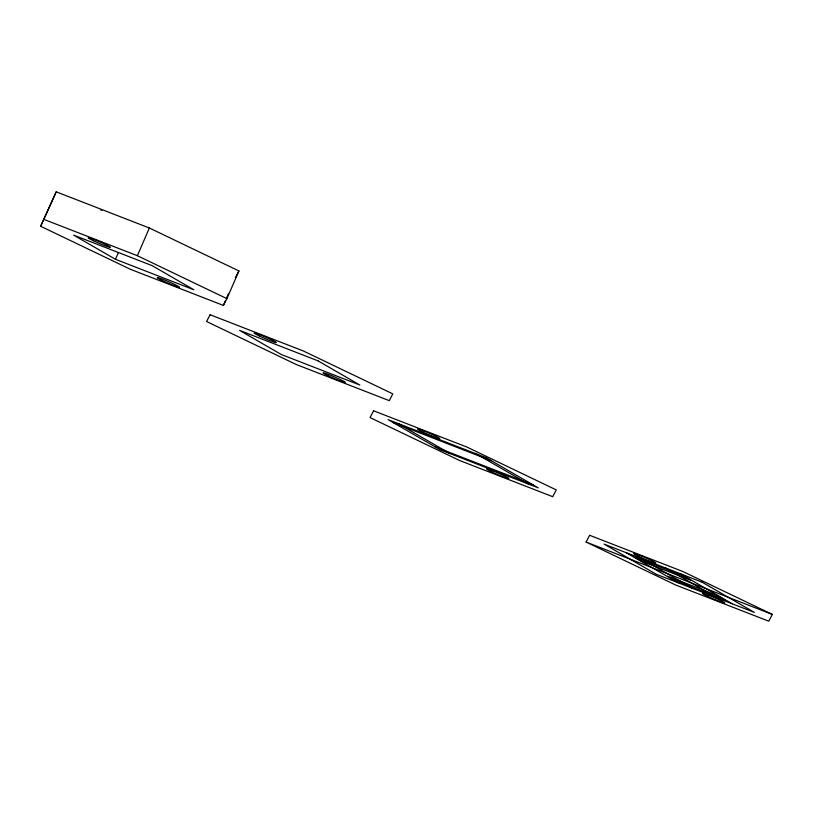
<?xml version="1.0" encoding="UTF-8"?>
<svg xmlns="http://www.w3.org/2000/svg" width="813" height="813" viewBox="0 0 813 813"><rect width="100%" height="100%" fill="white"/><g stroke="black" fill="none" stroke-linecap="round" stroke-linejoin="round"><path stroke-width="1.22" d="M40.65 226.268L56.219 191.817L149.358 228.006L238.92 270.953L226.929 298.656L223.351 305.414L130.212 269.215L40.65 226.268L56.219 191.817M115.476 259.306L73.668 235.14L152.102 265.627L193.911 289.784L115.476 259.306L118.474 252.386M226.929 298.656L137.367 255.709L149.358 228.006M223.351 305.414L225.353 300.79M226.349 298.483L228.351 293.869M235.343 277.711L238.92 270.953M586.071 542.047L589.649 535.289L682.788 571.488L772.35 614.435L768.773 621.183L675.633 584.994L586.071 542.047L772.35 614.435M44.227 219.52L137.367 255.709M393.238 422.608L491.286 460.707M435.046 446.774L533.094 484.873M476.255 453.878L528.511 484.081M680.044 573.612L732.3 603.815M665.339 567.901L717.594 598.104M640.827 558.368L693.083 588.582M626.122 552.657L678.377 582.86M397.821 423.4L450.077 453.603M100.66 209.998A12.104 0.803 23.4 0 1 101.859 210.303M210.13 314.753L206.553 321.501L296.115 364.448L389.254 400.646L392.831 393.888L303.269 350.942L210.13 314.753M373.604 410.799L370.027 417.547L459.589 460.493L552.728 496.692L556.305 489.934L466.743 446.987L373.604 410.799M318.005 360.85L239.571 330.373L281.369 354.539L359.803 385.016L318.005 360.85M486.062 457.689L388.014 419.589L440.27 449.792L538.318 487.891L486.062 457.689M702.107 582.189L604.059 544.09L656.315 574.293L754.362 612.392L702.107 582.189M682.818 575.675L633.794 556.631L641.63 561.163L690.654 580.208L682.818 575.675M716.781 595.309L667.758 576.265L675.603 580.797L724.627 599.842L716.781 595.309M491.774 471.886A12.104 0.803 23.4 0 0 508.755 478.481A12.104 0.803 23.4 0 0 492.434 470.656A12.104 0.803 23.4 0 0 491.774 471.886M422.801 432.018A12.104 0.803 23.4 0 0 439.782 438.614A12.104 0.803 23.4 0 0 423.451 430.788A12.104 0.803 23.4 0 0 422.801 432.018M707.818 596.386A12.104 0.803 23.4 0 0 724.8 602.982A12.104 0.803 23.4 0 0 708.469 595.146A12.104 0.803 23.4 0 0 707.818 596.386M638.845 556.509A12.104 0.803 23.4 0 0 655.827 563.114A12.104 0.803 23.4 0 0 639.496 555.279A12.104 0.803 23.4 0 0 638.845 556.509M162.407 280.607A12.104 0.803 23.4 0 0 179.388 287.213A12.104 0.803 23.4 0 0 163.057 279.377A12.104 0.803 23.4 0 0 162.407 280.607M93.424 240.739A12.104 0.803 23.4 0 0 110.405 247.345A12.104 0.803 23.4 0 0 94.074 239.51A12.104 0.803 23.4 0 0 93.424 240.739M328.3 375.84A12.104 0.803 23.4 0 0 345.281 382.435A12.104 0.803 23.4 0 0 328.95 374.61A12.104 0.803 23.4 0 0 328.3 375.84M259.327 335.972A12.104 0.803 23.4 0 0 276.308 342.568A12.104 0.803 23.4 0 0 259.977 334.743A12.104 0.803 23.4 0 0 259.327 335.972"/></g></svg>
